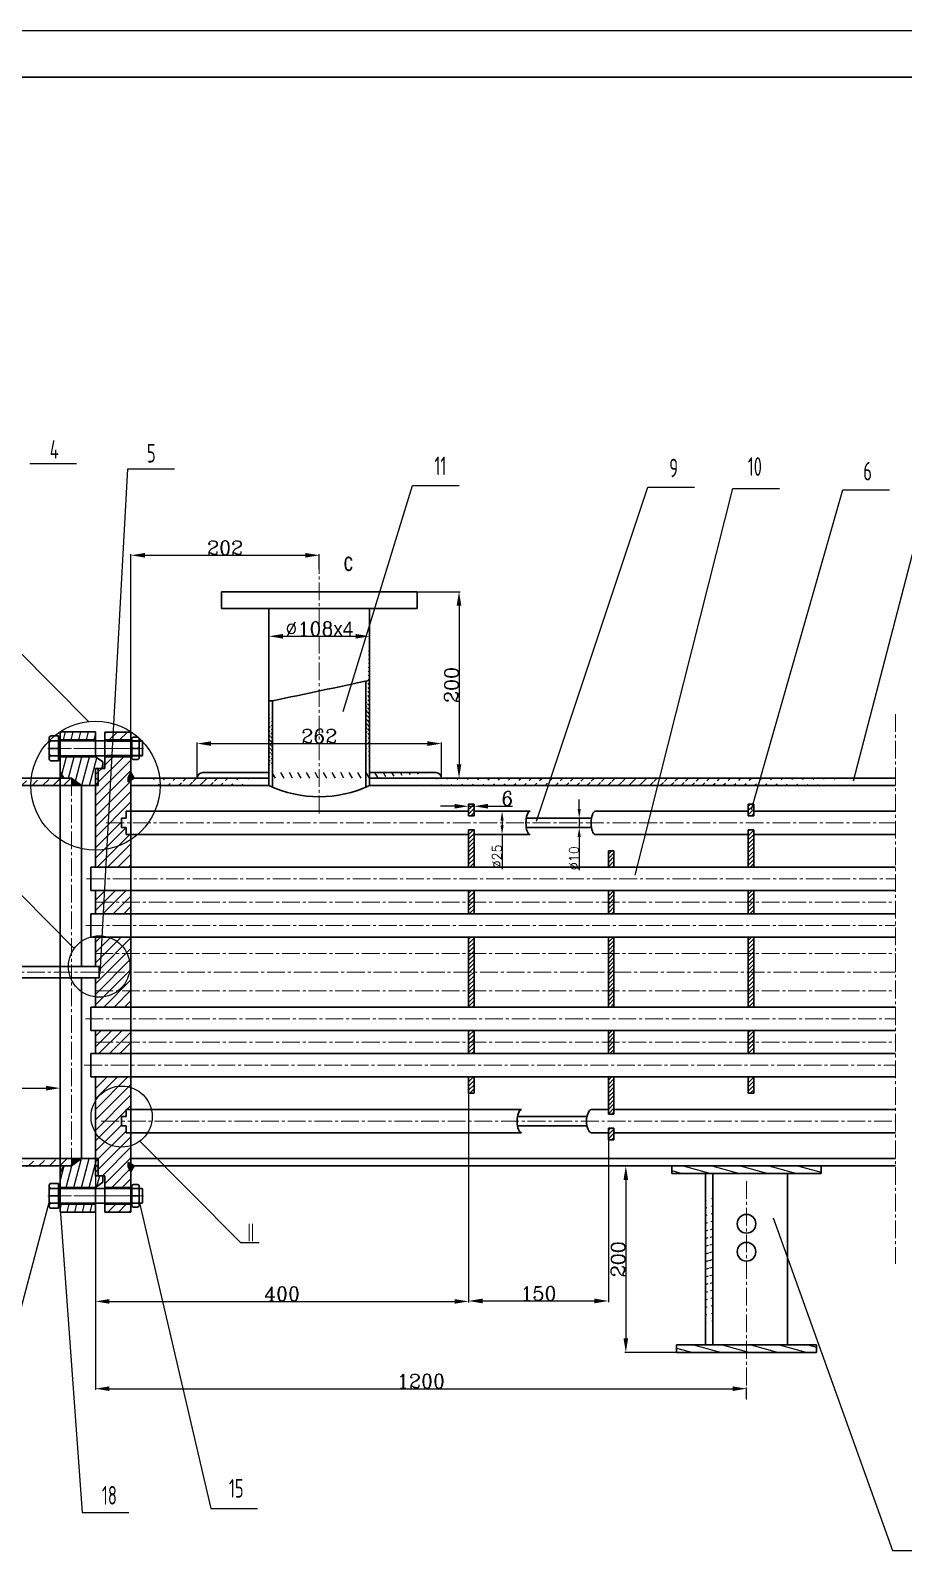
# Model space of a CAD drawing. Header units: millimetres. Extents: x 4714 to 9149, y -487 to 2583.
# Drawn here: x 5565 to 6501, y 952 to 2583 of the extents above; entities that cross this region are included whole.
import ezdxf

# ---------------------------------------------------------------- set-up
doc = ezdxf.new("R2010")
doc.units = ezdxf.units.MM
doc.linetypes.add('ACAD_ISO08W100', pattern=[36, 24, -3, 6, -3])
doc.linetypes.add('CENTER2', pattern=[28.575, 19.05, -3.175, 3.175, -3.175])
doc.layers.add('实线', color=7, linetype='Continuous')
for name, color, linetype, lineweight in [('标注', 7, 'Continuous', 18), ('点划线', 7, 'ACAD_ISO08W100', 15), ('点画线', 7, 'CENTER2', 15), ('粗实线', 4, 'Continuous', 30), ('细实线', 7, 'Continuous', 18)]:
    doc.layers.add(name, color=color, linetype=linetype, lineweight=lineweight)
doc.styles.add('HGCAD', font='gbenor.shx', dxfattribs={"width": 0.75, "bigfont": 'gbcbig.shx'})
doc.styles.get("Standard").update_dxf_attribs({"font": 'romanc.shx', "bigfont": 'gbcbig.shx'})
doc.dimstyles.new('ISO-25', dxfattribs={"dimtxt": 10, "dimasz": 10, "dimexe": 1.25, "dimexo": 0.625, "dimtad": 1, "dimtxsty": 'Standard', "dimcen": 2.5, "dimadec": 0, "dimazin": 0, "dimtfac": 1, "dimtmove": 0, "dimatfit": 3, "dimfxl": 0, "dimarcsym": 0})
doc.dimstyles.new('副本 ISO-25', dxfattribs={"dimtxt": 15, "dimasz": 15, "dimexe": 1.25, "dimexo": 0.625, "dimtad": 1, "dimtxsty": 'Standard', "dimcen": 2.5, "dimadec": 0, "dimazin": 0, "dimtfac": 1, "dimtmove": 0, "dimatfit": 3, "dimfxl": 0, "dimarcsym": 0})
pattern_1 = [(45, (441.337, 171.9724), (-5.61266, 5.61266), [])]
pattern_2 = [(75, (441.337, 171.9724), (-7.667036, 2.054376), [])]
pattern_3 = [(135, (3351.4673, 254.9633), (-2.245064, -2.245064), [])]
pattern_4 = [(90, (441.337, 171.9724), (-7.9375, 1e-15), [])]
pattern_5 = [(45, (441.337, 171.9724), (-5.61266, 5.61266), []), (135, (441.337, 171.9724), (-5.61266, -5.61266), [])]

# ---------------------------------------------------------------- blocks, each defined once
blk = doc.blocks.new('*D11')
at = {"layer": 'Defpoints', "color": 0, "transparency": 16777216}
for p in [(5874.6, 2019.6), (5874.6, 2004.2), (5672.6, 1780.5)]:
    blk.add_point(p, dxfattribs=at)
at = {"layer": '标注', "color": 0, "lineweight": -2, "transparency": 16777216}
for p, q in [((5672.6, 1781.1), (5672.6, 2020.8)), ((5687.6, 2019.6), (5859.6, 2019.6)), ((5874.6, 2004.8), (5874.6, 2020.8))]:
    blk.add_line(p, q, dxfattribs=at)
at = {"layer": '标注', "color": 0, "transparency": 16777216}
for points in [[(5687.6, 2022.1), (5687.6, 2017.1), (5672.6, 2019.6)], [(5859.6, 2022.1), (5859.6, 2017.1), (5874.6, 2019.6)]]:
    blk.add_solid(points, dxfattribs=at)
at = {"layer": '标注', "color": 0, "transparency": 16777216, "insert": (5773.6, 2027.7), "char_height": 15, "attachment_point": 5}
blk.add_mtext('202', dxfattribs=at)
blk = doc.blocks.new('*D13')
at = {"layer": 'Defpoints', "color": 0, "transparency": 16777216}
for p in [(5634.6, 1372.5), (6332.7, 1125.6), (6332.7, 1114)]:
    blk.add_point(p, dxfattribs=at)
at = {"layer": '标注', "color": 0, "lineweight": -2, "transparency": 16777216}
for p, q in [((5634.6, 1371.9), (5634.6, 1124.3)), ((5649.6, 1125.6), (6317.7, 1125.6)), ((6332.7, 1114.6), (6332.7, 1126.8))]:
    blk.add_line(p, q, dxfattribs=at)
at = {"layer": '标注', "color": 0, "transparency": 16777216}
for points in [[(5649.6, 1128.1), (5649.6, 1123.1), (5634.6, 1125.6)], [(6317.7, 1128.1), (6317.7, 1123.1), (6332.7, 1125.6)]]:
    blk.add_solid(points, dxfattribs=at)
at = {"layer": '标注', "color": 0, "transparency": 16777216, "insert": (5983.6, 1133.7), "char_height": 15, "attachment_point": 5}
blk.add_mtext('1200', dxfattribs=at)
blk = doc.blocks.new('*D14')
at = {"layer": 'Defpoints', "color": 0, "transparency": 16777216}
for p in [(6252.7, 1364.5), (6203.3, 1164.5), (6257.7, 1164.5)]:
    blk.add_point(p, dxfattribs=at)
at = {"layer": '标注', "color": 0, "lineweight": -2, "transparency": 16777216}
for p, q in [((6252.1, 1364.5), (6202.1, 1364.5)), ((6203.3, 1349.5), (6203.3, 1179.5)), ((6257.1, 1164.5), (6202.1, 1164.5))]:
    blk.add_line(p, q, dxfattribs=at)
at = {"layer": '标注', "color": 0, "transparency": 16777216}
for points in [[(6200.8, 1349.5), (6205.8, 1349.5), (6203.3, 1364.5)], [(6200.8, 1179.5), (6205.8, 1179.5), (6203.3, 1164.5)]]:
    blk.add_solid(points, dxfattribs=at)
at = {"layer": '标注', "color": 0, "transparency": 16777216, "insert": (6195.2, 1264.5), "char_height": 15, "attachment_point": 5, "rotation": 90}
blk.add_mtext('200', dxfattribs=at)
blk = doc.blocks.new('*D18')
at = {"layer": 'Defpoints', "color": 0, "transparency": 16777216}
for p in [(5596.6, 1448), (5214.6, 1372.5), (5596.6, 1372.5)]:
    blk.add_point(p, dxfattribs=at)
at = {"layer": '标注', "color": 0, "lineweight": -2, "transparency": 16777216}
for p, q in [((5214.6, 1373.1), (5214.6, 1449.2)), ((5229.6, 1448), (5581.6, 1448)), ((5596.6, 1373.1), (5596.6, 1449.2))]:
    blk.add_line(p, q, dxfattribs=at)
at = {"layer": '标注', "color": 0, "transparency": 16777216}
for points in [[(5229.6, 1450.5), (5229.6, 1445.5), (5214.6, 1448)], [(5581.6, 1450.5), (5581.6, 1445.5), (5596.6, 1448)]]:
    blk.add_solid(points, dxfattribs=at)
at = {"layer": '标注', "color": 0, "transparency": 16777216, "insert": (5405.6, 1456.1), "char_height": 15, "attachment_point": 5}
blk.add_mtext('382', dxfattribs=at)
blk = doc.blocks.new('*D24')
at = {"layer": 'Defpoints', "color": 0, "transparency": 16777216}
for p in [(5479, 1566.5), (5638.6, 1578.5), (5638.6, 1566.5)]:
    blk.add_point(p, dxfattribs=at)
at = {"layer": '标注', "color": 0, "lineweight": -2, "transparency": 16777216}
for p, q in [((5479, 1593.5), (5479, 1608.5)), ((5638, 1578.5), (5477.7, 1578.5)), ((5638, 1566.5), (5477.7, 1566.5)), ((5479, 1578.5), (5479, 1566.5)), ((5479, 1551.5), (5479, 1513.1))]:
    blk.add_line(p, q, dxfattribs=at)
at = {"layer": '标注', "color": 0, "transparency": 16777216}
for points in [[(5476.5, 1593.5), (5481.5, 1593.5), (5479, 1578.5)], [(5476.5, 1551.5), (5481.5, 1551.5), (5479, 1566.5)]]:
    blk.add_solid(points, dxfattribs=at)
at = {"layer": '标注', "color": 0, "transparency": 16777216, "insert": (5470.8, 1524.8), "char_height": 15, "attachment_point": 5, "rotation": 90}
blk.add_mtext('12', dxfattribs=at)
blk = doc.blocks.new('*D28')
at = {"layer": 'Defpoints', "color": 0, "transparency": 16777216}
for p in [(5979.6, 1980.5), (5928.6, 1780.5), (6024.4, 1780.5)]:
    blk.add_point(p, dxfattribs=at)
at = {"layer": '标注', "color": 0, "lineweight": -2, "transparency": 16777216}
for p, q in [((5980.2, 1980.5), (6025.6, 1980.5)), ((6024.4, 1965.5), (6024.4, 1795.5)), ((5929.2, 1780.5), (6025.6, 1780.5))]:
    blk.add_line(p, q, dxfattribs=at)
at = {"layer": '标注', "color": 0, "transparency": 16777216}
for points in [[(6021.9, 1965.5), (6026.9, 1965.5), (6024.4, 1980.5)], [(6021.9, 1795.5), (6026.9, 1795.5), (6024.4, 1780.5)]]:
    blk.add_solid(points, dxfattribs=at)
at = {"layer": '标注', "color": 0, "transparency": 16777216, "insert": (6016.3, 1880.5), "char_height": 15, "attachment_point": 5, "rotation": 90}
blk.add_mtext('200', dxfattribs=at)
blk = doc.blocks.new('*D29')
at = {"layer": 'Defpoints', "color": 0, "transparency": 16777216}
for p in [(5928.6, 1932.7), (5820.6, 1786.5), (5928.6, 1786.5)]:
    blk.add_point(p, dxfattribs=at)
at = {"layer": '标注', "color": 0, "lineweight": -2, "transparency": 16777216}
for p, q in [((5820.6, 1787.1), (5820.6, 1934)), ((5835.6, 1932.7), (5913.6, 1932.7)), ((5928.6, 1787.1), (5928.6, 1934))]:
    blk.add_line(p, q, dxfattribs=at)
at = {"layer": '标注', "color": 0, "transparency": 16777216}
for points in [[(5835.6, 1935.2), (5835.6, 1930.2), (5820.6, 1932.7)], [(5913.6, 1935.2), (5913.6, 1930.2), (5928.6, 1932.7)]]:
    blk.add_solid(points, dxfattribs=at)
at = {"layer": '标注', "color": 0, "transparency": 16777216, "insert": (5874.6, 1940.8), "char_height": 15, "attachment_point": 5}
blk.add_mtext('%%C108{\\fËÎÌå|b0|i0|c134|p0;\\C256;x4}', dxfattribs=at)
blk = doc.blocks.new('*D30')
at = {"layer": 'Defpoints', "color": 0, "transparency": 16777216}
for p in [(6005.6, 1817.6), (5743.6, 1780.5), (6005.6, 1780.5)]:
    blk.add_point(p, dxfattribs=at)
at = {"layer": '标注', "color": 0, "lineweight": -2, "transparency": 16777216}
for p, q in [((5743.6, 1781.1), (5743.6, 1818.8)), ((5758.6, 1817.6), (5990.6, 1817.6)), ((6005.6, 1781.1), (6005.6, 1818.8))]:
    blk.add_line(p, q, dxfattribs=at)
at = {"layer": '标注', "color": 0, "transparency": 16777216}
for points in [[(5758.6, 1820.1), (5758.6, 1815.1), (5743.6, 1817.6)], [(5990.6, 1820.1), (5990.6, 1815.1), (6005.6, 1817.6)]]:
    blk.add_solid(points, dxfattribs=at)
at = {"layer": '标注', "color": 0, "transparency": 16777216, "insert": (5874.6, 1825.7), "char_height": 15, "attachment_point": 5}
blk.add_mtext('262', dxfattribs=at)
blk = doc.blocks.new('*D33')
at = {"layer": 'Defpoints', "color": 0, "transparency": 16777216}
for p in [(6034.6, 1442.5), (5634.6, 1371.9), (6034.6, 1219.2)]:
    blk.add_point(p, dxfattribs=at)
at = {"layer": '标注', "color": 0, "lineweight": -2, "transparency": 16777216}
for p, q in [((6034.6, 1441.9), (6034.6, 1217.9)), ((5634.6, 1371.2), (5634.6, 1217.9)), ((5649.6, 1219.2), (6019.6, 1219.2))]:
    blk.add_line(p, q, dxfattribs=at)
at = {"layer": '标注', "color": 0, "transparency": 16777216}
for points in [[(5649.6, 1221.7), (5649.6, 1216.7), (5634.6, 1219.2)], [(6019.6, 1221.7), (6019.6, 1216.7), (6034.6, 1219.2)]]:
    blk.add_solid(points, dxfattribs=at)
at = {"layer": '标注', "color": 0, "transparency": 16777216, "insert": (5834.6, 1227.3), "char_height": 15, "attachment_point": 5}
blk.add_mtext('400', dxfattribs=at)
blk = doc.blocks.new('*D34')
at = {"layer": 'Defpoints', "color": 0, "transparency": 16777216}
for p in [(6034.6, 1441.9), (6184.6, 1392.5), (6184.6, 1219.7)]:
    blk.add_point(p, dxfattribs=at)
at = {"layer": '标注', "color": 0, "lineweight": -2, "transparency": 16777216}
for p, q in [((6034.6, 1441.2), (6034.6, 1218.5)), ((6184.6, 1391.9), (6184.6, 1218.5)), ((6049.6, 1219.7), (6169.6, 1219.7))]:
    blk.add_line(p, q, dxfattribs=at)
at = {"layer": '标注', "color": 0, "transparency": 16777216}
for points in [[(6049.6, 1222.2), (6049.6, 1217.2), (6034.6, 1219.7)], [(6169.6, 1222.2), (6169.6, 1217.2), (6184.6, 1219.7)]]:
    blk.add_solid(points, dxfattribs=at)
at = {"layer": '标注', "color": 0, "transparency": 16777216, "insert": (6109.6, 1227.8), "char_height": 15, "attachment_point": 5}
blk.add_mtext('150', dxfattribs=at)
blk = doc.blocks.new('*D35')
at = {"layer": 'Defpoints', "color": 0, "transparency": 16777216}
for p in [(6034.6, 1752.5), (6040.6, 1752.5), (6040.6, 1750.4)]:
    blk.add_point(p, dxfattribs=at)
at = {"layer": '标注', "color": 0, "lineweight": -2, "transparency": 16777216}
for p, q in [((6019.6, 1750.4), (6004.6, 1750.4)), ((6034.6, 1751.9), (6034.6, 1749.2)), ((6034.6, 1750.4), (6040.6, 1750.4)), ((6040.6, 1751.9), (6040.6, 1749.2)), ((6055.6, 1750.4), (6081.8, 1750.4))]:
    blk.add_line(p, q, dxfattribs=at)
at = {"layer": '标注', "color": 0, "transparency": 16777216}
for points in [[(6019.6, 1752.9), (6019.6, 1747.9), (6034.6, 1750.4)], [(6055.6, 1752.9), (6055.6, 1747.9), (6040.6, 1750.4)]]:
    blk.add_solid(points, dxfattribs=at)
at = {"layer": '标注', "color": 0, "transparency": 16777216, "insert": (6076.2, 1758.6), "char_height": 15, "attachment_point": 5}
blk.add_mtext('6', dxfattribs=at)
blk = doc.blocks.new('*D40')
at = {"layer": 'Defpoints', "color": 0, "transparency": 16777216}
for p in [(6040.6, 1745), (6040.6, 1720), (6070.6, 1720)]:
    blk.add_point(p, dxfattribs=at)
at = {"layer": '标注', "color": 0, "lineweight": -2, "transparency": 16777216}
for p, q in [((6041.2, 1745), (6071.8, 1745)), ((6070.6, 1735), (6070.6, 1730)), ((6041.2, 1720), (6071.8, 1720)), ((6070.6, 1720), (6070.6, 1683))]:
    blk.add_line(p, q, dxfattribs=at)
at = {"layer": '标注', "color": 0, "transparency": 16777216}
for points in [[(6068.9, 1735), (6072.3, 1735), (6070.6, 1745)], [(6068.9, 1730), (6072.3, 1730), (6070.6, 1720)]]:
    blk.add_solid(points, dxfattribs=at)
at = {"layer": '标注', "color": 0, "transparency": 16777216, "insert": (6065, 1696.5), "char_height": 10, "attachment_point": 5, "rotation": 90}
blk.add_mtext('%%C25', dxfattribs=at)
blk = doc.blocks.new('*D41')
at = {"layer": 'Defpoints', "color": 0, "transparency": 16777216}
for p in [(6166.1, 1737.5), (6153.3, 1727.5), (6166.1, 1727.5)]:
    blk.add_point(p, dxfattribs=at)
at = {"layer": '标注', "color": 0, "lineweight": -2, "transparency": 16777216}
for p, q in [((6153.3, 1747.5), (6153.3, 1757.5)), ((6165.4, 1737.5), (6152, 1737.5)), ((6153.3, 1737.5), (6153.3, 1727.5)), ((6165.4, 1727.5), (6152, 1727.5)), ((6153.3, 1717.5), (6153.3, 1681.9))]:
    blk.add_line(p, q, dxfattribs=at)
at = {"layer": '标注', "color": 0, "transparency": 16777216}
for points in [[(6151.6, 1747.5), (6155, 1747.5), (6153.3, 1737.5)], [(6151.6, 1717.5), (6155, 1717.5), (6153.3, 1727.5)]]:
    blk.add_solid(points, dxfattribs=at)
at = {"layer": '标注', "color": 0, "transparency": 16777216, "insert": (6147.7, 1694.7), "char_height": 10, "attachment_point": 5, "rotation": 90}
blk.add_mtext('%%C10', dxfattribs=at)

msp = doc.modelspace()

# ---------------------------------------------------------------- hatches: boundary and pattern name
at = {"layer": '实线'}
h = msp.add_hatch(dxfattribs=at)
h.set_pattern_fill('ANSI31', color=256, angle=90, style=0)
h.set_pattern_definition(pattern_3)
edge = h.paths.add_edge_path()
edge.add_line((5928.585, 1780.483), (5928.585, 1962.483))
edge.add_line((5924.585, 1770.715), (5924.585, 1884.213))
h = msp.add_hatch(dxfattribs=at)
h.set_pattern_fill('ANSI31', color=256, angle=90, style=0)
h.set_pattern_definition(pattern_3)
edge = h.paths.add_edge_path()
edge.add_line((5824.585, 1770.715), (5824.585, 1863.532))
edge.add_line((5820.585, 1772.483), (5820.585, 1863.532))
h = msp.add_hatch(dxfattribs=at)
h.set_pattern_fill('ANSI31', color=256, scale=2.5, angle=30, style=0)
h.set_pattern_definition(pattern_2)
h.paths.add_polyline_path([(5596.585, 1803.483), (5634.585, 1803.483), (5642.585, 1797.983), (5642.585, 1790.983), (5637.585, 1790.983), (5634.585, 1790.983), (5634.585, 1772.483), (5619.543, 1772.483), (5608.976, 1780.483), (5596.585, 1780.483)])
h.paths.add_polyline_path([(5634.585, 1830.183), (5596.585, 1830.183), (5596.585, 1821.483), (5634.585, 1821.483)])
h = msp.add_hatch(dxfattribs=at)
h.set_pattern_fill('ANSI31', color=256, scale=2.5, angle=180, style=0)
h.set_pattern_definition([(225, (441.337, 171.9724), (5.61266, -5.61266), [])])
h.paths.add_polyline_path([(5672.585, 1323.483), (5644.585, 1323.483), (5644.585, 1314.983), (5672.585, 1314.983)])
h.paths.add_polyline_path([(5672.585, 1364.483), (5672.585, 1399.983), (5667.585, 1399.983), (5667.585, 1407.483), (5662.585, 1407.483), (5662.585, 1412.483), (5662.585, 1417.483), (5667.585, 1417.483), (5667.585, 1424.983), (5672.585, 1424.983), (5672.585, 1459.983), (5634.585, 1459.983), (5634.585, 1372.483), (5637.585, 1372.483), (5637.585, 1353.983), (5642.585, 1353.983), (5644.585, 1353.983), (5644.585, 1341.483), (5672.585, 1341.483)])
h.paths.add_polyline_path([(5672.585, 1497.483), (5634.585, 1497.483), (5634.585, 1484.983), (5672.585, 1484.983)])
h.paths.add_polyline_path([(5672.585, 1509.983), (5634.585, 1509.983), (5634.585, 1497.483), (5672.585, 1497.483)])
h.paths.add_polyline_path([(5672.585, 1552.483), (5634.585, 1552.483), (5634.585, 1534.983), (5672.585, 1534.983)])
h.paths.add_polyline_path([(5672.585, 1572.483), (5638.585, 1572.483), (5638.585, 1566.483), (5634.585, 1566.483), (5634.585, 1552.483), (5672.585, 1552.483)])
h.paths.add_polyline_path([(5672.585, 1592.483), (5634.585, 1592.483), (5634.585, 1578.483), (5638.585, 1578.483), (5638.585, 1572.483), (5672.585, 1572.483)])
h.paths.add_polyline_path([(5672.585, 1609.983), (5634.585, 1609.983), (5634.585, 1592.483), (5672.585, 1592.483)])
h.paths.add_polyline_path([(5672.585, 1647.483), (5634.585, 1647.483), (5634.585, 1634.983), (5672.585, 1634.983)])
h.paths.add_polyline_path([(5672.585, 1659.983), (5634.585, 1659.983), (5634.585, 1647.483), (5672.585, 1647.483)])
h.paths.add_polyline_path([(5672.585, 1719.983), (5667.585, 1719.983), (5667.585, 1727.483), (5662.585, 1727.483), (5662.585, 1732.483), (5662.585, 1737.483), (5667.585, 1737.483), (5667.585, 1744.983), (5672.585, 1744.983), (5672.585, 1780.483), (5672.585, 1803.483), (5644.585, 1803.483), (5644.585, 1790.983), (5642.585, 1790.983), (5637.585, 1790.983), (5637.585, 1772.483), (5634.585, 1772.483), (5634.585, 1719.983), (5634.585, 1684.983), (5672.585, 1684.983)])
h.paths.add_polyline_path([(5672.585, 1829.983), (5644.585, 1829.983), (5644.585, 1821.483), (5672.585, 1821.483)])
h = msp.add_hatch(dxfattribs=at)
h.set_pattern_fill('ANSI31', color=256, scale=2.5, angle=45, style=0)
h.set_pattern_definition(pattern_4)
edge = h.paths.add_edge_path()
edge.add_line((5468.085, 1785.483), (5529.585, 1785.483))
edge.add_line((5468.085, 1780.483), (5608.976, 1780.483))
edge.add_line((5341.085, 1785.483), (5279.585, 1785.483))
edge.add_line((5214.585, 1780.483), (5341.085, 1780.483))
h = msp.add_hatch(dxfattribs=at)
h.set_pattern_fill('ANSI31', color=256, scale=2.5, style=0)
h.set_pattern_definition(pattern_1)
edge = h.paths.add_edge_path()
edge.add_line((5468.085, 1780.483), (5608.976, 1780.483))
edge.add_line((5468.085, 1772.483), (5619.543, 1772.483))
edge.add_line((5608.976, 1780.483), (5619.543, 1772.483))
h = msp.add_hatch(dxfattribs=at)
h.set_pattern_fill('ANSI31', color=256, scale=2.5, angle=75, style=0)
h.set_pattern_definition([(120, (441.337, 171.9724), (-6.874077, -3.96875), [])])
edge = h.paths.add_edge_path()
edge.add_line((5820.585, 1786.483), (5749.585, 1786.483))
edge.add_line((5928.585, 1786.483), (5999.585, 1786.483))
edge.add_line((5928.585, 1780.483), (6492.426, 1780.483))
edge.add_line((5672.585, 1780.483), (5820.585, 1780.483))
h = msp.add_hatch(dxfattribs=at)
h.set_pattern_fill('ANSI31', color=256, scale=2.5, style=0)
h.set_pattern_definition(pattern_1)
edge = h.paths.add_edge_path()
edge.add_line((5672.585, 1780.483), (5820.585, 1780.483))
edge.add_line((5672.585, 1772.483), (5820.585, 1772.483))
h = msp.add_hatch(dxfattribs=at)
h.set_pattern_fill('ANSI31', color=256, scale=2.5, style=0)
h.set_pattern_definition(pattern_1)
edge = h.paths.add_edge_path()
edge.add_line((5928.585, 1780.483), (6492.426, 1780.483))
edge.add_line((5928.585, 1772.483), (6492.426, 1772.483))
h = msp.add_hatch(dxfattribs=at)
h.set_pattern_fill('ANSI31', color=256, style=0)
h.paths.add_polyline_path([(6040.585, 1752.483), (6034.585, 1752.483), (6034.585, 1744.983), (6034.585, 1739.983), (6040.585, 1739.983), (6040.585, 1744.983)])
h.paths.add_polyline_path([(6040.585, 1719.983), (6040.585, 1724.983), (6034.585, 1724.983), (6034.585, 1719.983), (6034.585, 1684.983), (6040.585, 1684.983)])
h.paths.add_polyline_path([(6040.585, 1659.983), (6034.585, 1659.983), (6034.585, 1647.483), (6040.585, 1647.483)])
h.paths.add_polyline_path([(6040.585, 1647.483), (6034.585, 1647.483), (6034.585, 1634.983), (6040.585, 1634.983)])
h.paths.add_polyline_path([(6040.585, 1572.483), (6034.585, 1572.483), (6034.585, 1552.483), (6040.585, 1552.483)])
h.paths.add_polyline_path([(6040.585, 1592.483), (6034.585, 1592.483), (6034.585, 1572.483), (6040.585, 1572.483)])
h.paths.add_polyline_path([(6040.585, 1609.983), (6034.585, 1609.983), (6034.585, 1592.483), (6040.585, 1592.483)])
h.paths.add_polyline_path([(6040.585, 1552.483), (6034.585, 1552.483), (6034.585, 1534.983), (6040.585, 1534.983)])
h.paths.add_polyline_path([(6040.585, 1497.483), (6034.585, 1497.483), (6034.585, 1484.983), (6040.585, 1484.983)])
h.paths.add_polyline_path([(6040.585, 1509.983), (6034.585, 1509.983), (6034.585, 1497.483), (6040.585, 1497.483)])
h.paths.add_polyline_path([(6040.585, 1459.983), (6034.585, 1459.983), (6034.585, 1442.483), (6040.585, 1442.483)])
h = msp.add_hatch(dxfattribs=at)
h.set_pattern_fill('ANSI31', color=256, style=0)
h.paths.add_polyline_path([(6190.585, 1702.483), (6184.585, 1702.483), (6184.585, 1684.983), (6190.585, 1684.983)])
h.paths.add_polyline_path([(6190.585, 1659.983), (6184.585, 1659.983), (6184.585, 1647.483), (6190.585, 1647.483)])
h.paths.add_polyline_path([(6190.585, 1647.483), (6184.585, 1647.483), (6184.585, 1634.983), (6190.585, 1634.983)])
h.paths.add_polyline_path([(6190.585, 1609.983), (6184.585, 1609.983), (6184.585, 1592.483), (6190.585, 1592.483)])
h.paths.add_polyline_path([(6190.585, 1592.483), (6184.585, 1592.483), (6184.585, 1572.483), (6190.585, 1572.483)])
h.paths.add_polyline_path([(6190.585, 1572.483), (6184.585, 1572.483), (6184.585, 1552.483), (6190.585, 1552.483)])
h.paths.add_polyline_path([(6190.585, 1552.483), (6184.585, 1552.483), (6184.585, 1534.983), (6190.585, 1534.983)])
h.paths.add_polyline_path([(6190.585, 1497.483), (6184.585, 1497.483), (6184.585, 1484.983), (6190.585, 1484.983)])
h.paths.add_polyline_path([(6190.585, 1509.983), (6184.585, 1509.983), (6184.585, 1497.483), (6190.585, 1497.483)])
h.paths.add_polyline_path([(6190.585, 1459.983), (6184.585, 1459.983), (6184.585, 1424.983), (6184.585, 1419.983), (6190.585, 1419.983), (6190.585, 1424.983)])
h.paths.add_polyline_path([(6190.585, 1399.983), (6190.585, 1404.983), (6184.585, 1404.983), (6184.585, 1399.983), (6184.585, 1392.483), (6190.585, 1392.483)])
h.paths.add_polyline_path([(6340.585, 1459.983), (6334.585, 1459.983), (6334.585, 1442.483), (6340.585, 1442.483)])
h.paths.add_polyline_path([(6340.585, 1509.983), (6334.585, 1509.983), (6334.585, 1497.483), (6340.585, 1497.483)])
h.paths.add_polyline_path([(6340.585, 1497.483), (6334.585, 1497.483), (6334.585, 1484.983), (6340.585, 1484.983)])
h.paths.add_polyline_path([(6340.585, 1552.483), (6334.585, 1552.483), (6334.585, 1534.983), (6340.585, 1534.983)])
h.paths.add_polyline_path([(6340.585, 1572.483), (6334.585, 1572.483), (6334.585, 1552.483), (6340.585, 1552.483)])
h.paths.add_polyline_path([(6340.585, 1592.483), (6334.585, 1592.483), (6334.585, 1572.483), (6340.585, 1572.483)])
h.paths.add_polyline_path([(6340.585, 1609.983), (6334.585, 1609.983), (6334.585, 1592.483), (6340.585, 1592.483)])
h.paths.add_polyline_path([(6340.585, 1647.483), (6334.585, 1647.483), (6334.585, 1634.983), (6340.585, 1634.983)])
h.paths.add_polyline_path([(6340.585, 1659.983), (6334.585, 1659.983), (6334.585, 1647.483), (6340.585, 1647.483)])
h.paths.add_polyline_path([(6340.585, 1719.983), (6340.585, 1724.983), (6334.585, 1724.983), (6334.585, 1719.983), (6334.585, 1684.983), (6340.585, 1684.983)])
h.paths.add_polyline_path([(6340.585, 1744.983), (6340.585, 1752.483), (6334.585, 1752.483), (6334.585, 1744.983), (6334.585, 1739.983), (6340.585, 1739.983)])
h = msp.add_hatch(dxfattribs=at)
h.set_pattern_fill('ANSI31', color=256, scale=2.5, style=0)
h.set_pattern_definition(pattern_1)
edge = h.paths.add_edge_path()
edge.add_line((5468.085, 1372.483), (5619.543, 1372.483))
edge.add_line((5468.085, 1364.483), (5608.976, 1364.483))
edge.add_line((5608.976, 1364.483), (5619.543, 1372.483))
h = msp.add_hatch(dxfattribs=at)
h.set_pattern_fill('ANSI31', color=256, scale=2.5, angle=30, style=0)
h.set_pattern_definition(pattern_2)
h.paths.add_polyline_path([(5619.543, 1372.483), (5634.585, 1372.483), (5634.585, 1353.983), (5637.585, 1353.983), (5642.585, 1353.983), (5642.585, 1346.983), (5634.585, 1341.483), (5596.585, 1341.483), (5596.585, 1364.483), (5608.976, 1364.483)])
h.paths.add_polyline_path([(5596.585, 1323.483), (5634.585, 1323.483), (5634.585, 1314.783), (5596.585, 1314.783)])
h = msp.add_hatch(dxfattribs=at)
h.set_pattern_fill('ANSI31', color=256, scale=2.5, style=0)
h.set_pattern_definition(pattern_1)
h.paths.add_polyline_path([(5672.585, 1372.483), (6492.426, 1372.483)])
edge = h.paths.add_edge_path()
edge.add_line((5672.585, 1364.483), (6052.508, 1364.483))
edge.add_line((6052.508, 1364.483), (6492.426, 1364.483))
h = msp.add_hatch(dxfattribs=at)
h.set_pattern_fill('ANSI31', color=256, scale=2.5, angle=45, style=0)
h.set_pattern_definition(pattern_4)
edge = h.paths.add_edge_path()
edge.add_line((5341.085, 1359.483), (5279.585, 1359.483))
edge.add_line((5189.585, 1364.483), (5341.085, 1364.483))
edge.add_line((5468.085, 1359.483), (5529.585, 1359.483))
edge.add_line((5468.085, 1364.483), (5608.976, 1364.483))
h = msp.add_hatch(dxfattribs=at)
h.set_pattern_fill('ANSI31', color=256, scale=2.5, angle=120, style=0)
h.set_pattern_definition([(165, (441.337, 171.9724), (-2.054376, -7.667036), [])])
h.paths.add_polyline_path([(6252.7, 1364.483), (6412.7, 1364.483), (6412.7, 1356.483), (6332.7, 1356.483), (6252.7, 1356.483)])
h.paths.add_polyline_path([(6257.7, 1172.483), (6407.7, 1172.483), (6407.7, 1164.483), (6332.7, 1164.483), (6257.7, 1164.483)])
h = msp.add_hatch(dxfattribs=at)
h.set_pattern_fill('ANSI31', color=256, scale=2.5, angle=150, style=0)
h.set_pattern_definition([(195, (441.337, 171.9724), (2.054376, -7.667036), [])])
edge = h.paths.add_edge_path()
edge.add_line((6296.7, 1356.483), (6296.7, 1172.483))
edge.add_line((6288.7, 1356.483), (6288.7, 1172.483))
at = {"layer": '粗实线'}
h = msp.add_hatch(color=256, dxfattribs=at)
h.paths.add_polyline_path([(5600.543, 1364.483), (5596.585, 1364.483), (5596.585, 1357.529)])
h.paths.add_polyline_path([(5596.585, 1787.436), (5596.585, 1780.483), (5600.543, 1780.483)])
for points in [[(5608.976, 1780.483), (5608.976, 1772.483), (5619.543, 1772.483)], [(5619.543, 1372.483), (5608.976, 1372.483), (5608.976, 1364.483)]]:
    msp.add_hatch(color=256, dxfattribs=at).paths.add_polyline_path(points)
h = msp.add_hatch(dxfattribs=at)
h.set_pattern_fill('ANSI37', color=256, scale=2.5, style=0)
h.set_pattern_definition(pattern_5)
h.paths.add_polyline_path([(5637.585, 1790.983), (5637.585, 1772.483), (5634.585, 1772.483), (5634.585, 1790.983)])
h = msp.add_hatch(color=256, dxfattribs=at)
h.paths.add_polyline_path([(5672.585, 1786.448), (5672.585, 1780.483), (5676.029, 1780.483)])
h.paths.add_polyline_path([(5672.585, 1786.448), (5672.581, 1786.454), (5669.581, 1781.257), (5669.581, 1778.454), (5669.581, 1776.722), (5672.585, 1778.455), (5672.585, 1780.483)])
h.paths.add_polyline_path([(5676.046, 1780.454), (5676.029, 1780.483), (5672.585, 1780.483), (5672.585, 1778.455)])
h = msp.add_hatch(dxfattribs=at)
h.set_pattern_fill('ANSI37', color=256, scale=2.5, style=0)
h.set_pattern_definition(pattern_5)
h.paths.add_polyline_path([(5637.585, 1372.483), (5634.585, 1372.483), (5634.585, 1353.983), (5637.585, 1353.983)])
h = msp.add_hatch(color=256, dxfattribs=at)
h.paths.add_polyline_path([(5676.029, 1364.483), (5672.585, 1364.483), (5672.585, 1358.517)])
h.paths.add_polyline_path([(5672.585, 1366.51), (5672.585, 1364.483), (5676.029, 1364.483), (5676.046, 1364.511)])
h.paths.add_polyline_path([(5672.585, 1366.51), (5669.581, 1368.243), (5669.581, 1363.708), (5672.581, 1358.511), (5672.585, 1358.517), (5672.585, 1364.483)])

# ---------------------------------------------------------------- linework, layer by layer
at = {"layer": '实线'}
for p, q in [((4714.139, 2582.614), (9149.139, 2582.614)), ((5564.263, 2118.011), (5614.263, 2118.011)), ((5639.601, 1570.548), (5669.326, 2112.211)), ((5669.326, 2112.211), (5719.326, 2112.211)), ((5900.096, 1851.996), (5974.664, 2094.415)), ((5974.664, 2094.415), (6024.664, 2094.415)), ((6107.415, 1734.291), (6227.017, 2092.702)), ((6213.243, 1676.437), (6318.197, 2091.289)), ((6227.017, 2092.702), (6277.017, 2092.702)), ((6318.197, 2091.289), (6368.197, 2091.289)), ((6337.922, 1746.828), (6436.073, 2089.668)), ((6436.073, 2089.668), (6486.073, 2089.668)), ((6447.553, 1777.528), (6528.218, 2088.156)), ((5626.967, 1841.275), (5551.363, 1917.956)), ((5611.855, 1597.842), (5555.397, 1655.111)), ((5682.001, 1391.07), (5790.089, 1282.453)), ((5585.085, 1326.483), (5497.278, 996.714)), ((5596.07, 1328.217), (5620.468, 992.643)), ((5681.496, 1326.483), (5758.411, 996.968)), ((6361.13, 1308.941), (6489.256, 951.929)), ((5790.089, 1282.453), (5810.089, 1282.453)), ((5758.411, 996.968), (5808.411, 996.968)), ((5620.468, 992.643), (5670.468, 992.643)), ((6489.256, 951.929), (6539.256, 951.929))]:
    msp.add_line(p, q, dxfattribs=at)
for centre, radius in [((5634.585, 1772.483), 69.213), ((5638.585, 1578.483), 33.004), ((5662.585, 1417.483), 32.781)]:
    msp.add_circle(centre, radius, dxfattribs=at)
at = {"layer": '点划线'}
for p, q in [((5584.281, 1812.483), (5686.258, 1812.483)), ((5584.281, 1332.483), (5686.258, 1332.483))]:
    msp.add_line(p, q, dxfattribs=at)
at = {"layer": '点画线'}
for p, q in [((5874.585, 1742.688), (5874.585, 2004.211)), ((6492.426, 1849.084), (6492.426, 1259.456)), ((5583.519, 1812.483), (5683.554, 1812.483)), ((5608.976, 1780.483), (5608.976, 1572.483)), ((5646.179, 1732.483), (6492.426, 1732.483)), ((5624.791, 1672.483), (6492.426, 1672.483)), ((5634.585, 1647.483), (6492.426, 1647.483)), ((5624.211, 1622.483), (6492.426, 1622.483)), ((5634.585, 1592.483), (6492.426, 1592.483)), ((4961.316, 1572.483), (6492.426, 1572.483)), ((5608.976, 1364.483), (5608.976, 1572.483)), ((5634.585, 1552.483), (6492.426, 1552.483)), ((5623.901, 1522.483), (6492.426, 1522.483)), ((5634.585, 1497.483), (6492.426, 1497.483)), ((5622.54, 1472.483), (6492.426, 1472.483)), ((5640.821, 1412.483), (6492.426, 1412.483)), ((6332.7, 1348.216), (6332.7, 1113.997)), ((5583.519, 1332.483), (5683.554, 1332.483))]:
    msp.add_line(p, q, dxfattribs=at)
at = {"layer": '粗实线'}
for p, q in [((4894.139, 2532.614), (9099.139, 2532.614)), ((5769.585, 1962.483), (5769.585, 1980.483)), ((5769.585, 1980.483), (5933.228, 1980.483)), ((5784.585, 1980.483), (5775.585, 1980.483)), ((5784.585, 1980.483), (5793.585, 1980.483)), ((5979.585, 1980.483), (5933.228, 1980.483)), ((5964.585, 1980.483), (5955.585, 1980.483)), ((5964.585, 1980.483), (5973.585, 1980.483)), ((5979.585, 1962.483), (5979.585, 1980.483)), ((5874.585, 1962.483), (5769.585, 1962.483)), ((5874.585, 1962.483), (5784.585, 1962.483)), ((5960.531, 1962.483), (5800.678, 1962.483)), ((5820.585, 1863.532), (5820.585, 1962.483)), ((5874.585, 1962.483), (5979.585, 1962.483)), ((5874.585, 1962.483), (5964.585, 1962.483)), ((5928.585, 1780.483), (5928.585, 1962.483)), ((5924.585, 1770.715), (5924.585, 1884.213)), ((5820.585, 1772.483), (5820.585, 1863.532)), ((5824.585, 1863.532), (5820.585, 1863.532)), ((5824.585, 1770.715), (5824.585, 1863.532)), ((5928.585, 1772.483), (5928.585, 1864.787)), ((5634.585, 1830.183), (5596.585, 1830.183)), ((5596.585, 1830.183), (5596.585, 1821.483)), ((5634.585, 1830.183), (5634.585, 1821.483)), ((5672.585, 1829.983), (5644.585, 1829.983)), ((5644.585, 1829.983), (5644.585, 1821.483)), ((5672.585, 1829.983), (5672.585, 1821.483)), ((5585.085, 1823.883), (5585.085, 1822.483)), ((5585.085, 1823.183), (5585.085, 1812.483)), ((5585.085, 1812.483), (5585.085, 1802.483)), ((5585.085, 1812.483), (5595.085, 1812.483)), ((5595.085, 1825.883), (5587.085, 1825.883)), ((5587.085, 1820.483), (5684.485, 1820.483)), ((5595.085, 1812.483), (5595.085, 1825.883)), ((5595.085, 1820.483), (5598.085, 1820.483)), ((5595.085, 1799.083), (5595.085, 1812.483)), ((5596.585, 1821.483), (5596.585, 1572.483)), ((5596.585, 1821.483), (5634.585, 1821.483)), ((5596.585, 1821.483), (5596.585, 1820.483)), ((5634.585, 1803.483), (5634.585, 1821.483)), ((5644.585, 1821.483), (5672.585, 1821.483)), ((5644.585, 1821.483), (5644.585, 1803.483)), ((5672.585, 1821.483), (5672.585, 1803.483)), ((5673.496, 1810.483), (5673.496, 1822.483)), ((5673.496, 1802.483), (5673.496, 1810.483)), ((5675.496, 1824.483), (5679.496, 1824.483)), ((5675.496, 1812.483), (5679.496, 1812.483)), ((5681.496, 1822.483), (5681.496, 1810.483)), ((5681.496, 1810.483), (5681.496, 1802.483)), ((5685.085, 1819.883), (5684.485, 1820.483)), ((5685.085, 1819.883), (5685.085, 1805.083)), ((5585.085, 1802.483), (5585.085, 1801.083)), ((5587.085, 1804.483), (5684.485, 1804.483)), ((5595.085, 1799.083), (5587.085, 1799.083)), ((5596.585, 1803.483), (5634.585, 1803.483)), ((5596.585, 1780.483), (5596.585, 1803.483)), ((5642.585, 1797.983), (5634.585, 1803.483)), ((5642.585, 1790.983), (5642.585, 1797.983)), ((5644.585, 1803.483), (5644.585, 1790.983)), ((5644.585, 1803.483), (5672.585, 1803.483)), ((5672.585, 1780.483), (5672.585, 1803.483)), ((5679.496, 1800.483), (5675.496, 1800.483)), ((5684.485, 1804.483), (5685.085, 1805.083)), ((5468.085, 1780.483), (5608.976, 1780.483)), ((5600.557, 1780.457), (5596.585, 1787.436)), ((5596.585, 1787.436), (5596.585, 1780.483)), ((5608.976, 1780.483), (5596.585, 1780.483)), ((5596.585, 1780.483), (5600.543, 1780.483)), ((5608.976, 1780.483), (5619.543, 1772.483)), ((5637.585, 1790.983), (5634.585, 1790.983)), ((5634.585, 1719.983), (5634.585, 1790.983)), ((5634.585, 1790.983), (5634.585, 1772.483)), ((5637.585, 1790.983), (5637.585, 1772.483)), ((5642.585, 1790.983), (5637.585, 1790.983)), ((5644.585, 1790.983), (5642.585, 1790.983)), ((5644.585, 1790.983), (5642.585, 1790.983)), ((5644.585, 1790.983), (5642.585, 1790.983)), ((5644.585, 1790.983), (5642.585, 1790.983)), ((5669.581, 1776.722), (5676.046, 1780.454)), ((5669.581, 1778.454), (5669.581, 1776.722)), ((5672.585, 1780.483), (5676.464, 1780.483)), ((5672.585, 1780.483), (5820.585, 1780.483)), ((5672.585, 1780.483), (5672.585, 1364.483)), ((5820.585, 1786.483), (5749.585, 1786.483)), ((5928.585, 1786.483), (5999.585, 1786.483)), ((5928.585, 1780.483), (6492.426, 1780.483)), ((5468.085, 1772.483), (5619.543, 1772.483)), ((5619.543, 1772.483), (5619.543, 1578.483)), ((5619.543, 1772.483), (5634.585, 1772.483)), ((5634.585, 1772.483), (5619.543, 1772.483)), ((5637.585, 1772.483), (5634.585, 1772.483)), ((5672.585, 1772.483), (5820.585, 1772.483)), ((5928.585, 1772.483), (6492.426, 1772.483)), ((5667.585, 1737.483), (5667.585, 1744.983)), ((5667.585, 1744.983), (5672.585, 1744.983)), ((5672.585, 1744.983), (6034.585, 1744.983)), ((6034.585, 1752.483), (6040.585, 1752.483)), ((6034.585, 1752.483), (6034.585, 1744.983)), ((6034.585, 1744.983), (6034.585, 1739.983)), ((6040.585, 1752.483), (6040.585, 1744.983)), ((6040.585, 1744.983), (6100.585, 1744.983)), ((6040.585, 1739.983), (6040.585, 1744.983)), ((6170.613, 1744.983), (6334.585, 1744.983)), ((6334.585, 1752.483), (6334.585, 1744.983)), ((6340.585, 1752.483), (6334.585, 1752.483)), ((6334.585, 1744.983), (6334.585, 1739.983)), ((6340.585, 1752.483), (6340.585, 1744.983)), ((6340.585, 1744.983), (6492.426, 1744.983)), ((6340.585, 1739.983), (6340.585, 1744.983)), ((5662.585, 1732.483), (5662.585, 1737.483)), ((5662.585, 1737.483), (5667.585, 1737.483)), ((5662.585, 1732.483), (5662.585, 1727.483)), ((6034.585, 1739.983), (6040.585, 1739.983)), ((6166.073, 1737.483), (6096.204, 1737.483)), ((6334.585, 1739.983), (6340.585, 1739.983)), ((5634.585, 1684.983), (5634.585, 1719.983)), ((5662.585, 1727.483), (5667.585, 1727.483)), ((5667.585, 1727.483), (5667.585, 1719.983)), ((5667.585, 1719.983), (5672.585, 1719.983)), ((5672.585, 1719.983), (6034.585, 1719.983)), ((6034.585, 1719.983), (6034.585, 1724.983)), ((6034.585, 1724.983), (6040.585, 1724.983)), ((6034.585, 1719.983), (6034.585, 1684.983)), ((6040.585, 1724.983), (6040.585, 1719.983)), ((6040.585, 1719.983), (6040.585, 1684.983)), ((6040.585, 1719.983), (6100.585, 1719.983)), ((6166.073, 1727.483), (6096.204, 1727.483)), ((6170.613, 1719.983), (6334.585, 1719.983)), ((6334.585, 1719.983), (6334.585, 1724.983)), ((6334.585, 1724.983), (6340.585, 1724.983)), ((6334.585, 1719.983), (6334.585, 1684.983)), ((6340.585, 1724.983), (6340.585, 1719.983)), ((6340.585, 1719.983), (6340.585, 1684.983)), ((6340.585, 1719.983), (6492.426, 1719.983)), ((6184.585, 1702.483), (6190.585, 1702.483)), ((6184.585, 1702.483), (6184.585, 1684.983)), ((6190.585, 1684.983), (6190.585, 1702.483)), ((5629.585, 1659.983), (5629.585, 1684.983)), ((5629.585, 1684.983), (5634.585, 1684.983)), ((5634.585, 1684.983), (6492.426, 1684.983)), ((5634.585, 1659.983), (5629.585, 1659.983)), ((5634.585, 1659.983), (6492.426, 1659.983)), ((5634.585, 1634.983), (5634.585, 1659.983)), ((6034.585, 1659.983), (6034.585, 1634.983)), ((6040.585, 1659.983), (6040.585, 1634.983)), ((6184.585, 1659.983), (6184.585, 1634.983)), ((6190.585, 1634.983), (6190.585, 1659.983)), ((6334.585, 1659.983), (6334.585, 1634.983)), ((6340.585, 1659.983), (6340.585, 1634.983)), ((5629.585, 1609.983), (5629.585, 1634.983)), ((5629.585, 1634.983), (5634.585, 1634.983)), ((5634.585, 1634.983), (6492.426, 1634.983)), ((5634.585, 1609.983), (5629.585, 1609.983)), ((5634.585, 1578.483), (5634.585, 1609.983)), ((5634.585, 1609.983), (6492.426, 1609.983)), ((6034.585, 1609.983), (6034.585, 1534.983)), ((6040.585, 1609.983), (6040.585, 1534.983)), ((6184.585, 1609.983), (6184.585, 1534.983)), ((6190.585, 1534.983), (6190.585, 1609.983)), ((6334.585, 1609.983), (6334.585, 1534.983)), ((6340.585, 1609.983), (6340.585, 1534.983)), ((5634.585, 1578.483), (5634.585, 1592.483)), ((5619.543, 1578.483), (5076.585, 1578.483)), ((5619.543, 1566.483), (5076.882, 1566.483)), ((5596.585, 1323.483), (5596.585, 1572.483)), ((5619.543, 1578.483), (5634.585, 1578.483)), ((5619.543, 1372.483), (5619.543, 1566.483)), ((5623.543, 1566.483), (5619.543, 1566.483)), ((5634.585, 1566.483), (5623.543, 1566.483)), ((5634.585, 1578.483), (5638.585, 1578.483)), ((5634.585, 1566.483), (5634.585, 1534.983)), ((5634.585, 1566.483), (5634.585, 1552.483)), ((5638.585, 1566.483), (5634.585, 1566.483)), ((5638.585, 1578.483), (5638.585, 1566.483)), ((5634.585, 1534.983), (5629.585, 1534.983)), ((5629.585, 1534.983), (5629.585, 1509.983)), ((5634.585, 1534.983), (6492.426, 1534.983)), ((5629.585, 1509.983), (5634.585, 1509.983)), ((5634.585, 1509.983), (5634.585, 1484.983)), ((5634.585, 1509.983), (6492.426, 1509.983)), ((5634.585, 1509.983), (5634.585, 1497.483)), ((6034.585, 1509.983), (6034.585, 1484.983)), ((6040.585, 1509.983), (6040.585, 1484.983)), ((6184.585, 1509.983), (6184.585, 1484.983)), ((6190.585, 1484.983), (6190.585, 1509.983)), ((6334.585, 1509.983), (6334.585, 1484.983)), ((6340.585, 1509.983), (6340.585, 1484.983)), ((5634.585, 1484.983), (5629.585, 1484.983)), ((5629.585, 1484.983), (5629.585, 1459.983)), ((5634.585, 1484.983), (6492.426, 1484.983)), ((5629.585, 1459.983), (5634.585, 1459.983)), ((5634.585, 1459.983), (6492.426, 1459.983)), ((5634.585, 1459.983), (5634.585, 1353.983)), ((5634.585, 1372.483), (5634.585, 1459.983)), ((6034.585, 1459.983), (6034.585, 1442.483)), ((6040.585, 1459.983), (6040.585, 1442.483)), ((6184.585, 1459.983), (6184.585, 1424.983)), ((6190.585, 1424.983), (6190.585, 1459.983)), ((6334.585, 1459.983), (6334.585, 1442.483)), ((6340.585, 1459.983), (6340.585, 1442.483)), ((6034.585, 1442.483), (6040.585, 1442.483)), ((6340.585, 1442.483), (6334.585, 1442.483)), ((5667.585, 1417.483), (5667.585, 1424.983)), ((5667.585, 1424.983), (5672.585, 1424.983)), ((5672.585, 1424.983), (6091.436, 1424.983)), ((6184.585, 1424.983), (6166.585, 1424.983)), ((6184.585, 1424.983), (6184.585, 1419.983)), ((6184.585, 1419.983), (6190.585, 1419.983)), ((6190.585, 1424.983), (6492.426, 1424.983)), ((6190.585, 1419.983), (6190.585, 1424.983)), ((5662.585, 1412.483), (5662.585, 1417.483)), ((5662.585, 1417.483), (5667.585, 1417.483)), ((5662.585, 1412.483), (5662.585, 1407.483)), ((5662.585, 1407.483), (5667.585, 1407.483)), ((5667.585, 1407.483), (5667.585, 1399.983)), ((6086.67, 1417.483), (6161.153, 1417.483)), ((6086.67, 1407.483), (6161.153, 1407.483)), ((6184.585, 1399.983), (6184.585, 1404.983)), ((6184.585, 1404.983), (6190.585, 1404.983)), ((6190.585, 1404.983), (6190.585, 1399.983)), ((5667.585, 1399.983), (5672.585, 1399.983)), ((5672.585, 1399.983), (6091.436, 1399.983)), ((6184.585, 1399.983), (6166.585, 1399.983)), ((6184.585, 1399.983), (6184.585, 1392.483)), ((6184.585, 1392.483), (6190.585, 1392.483)), ((6190.585, 1392.483), (6190.585, 1399.983)), ((6190.585, 1399.983), (6492.426, 1399.983)), ((5468.085, 1372.483), (5619.543, 1372.483)), ((5608.976, 1364.483), (5619.543, 1372.483)), ((5619.543, 1372.483), (5634.585, 1372.483)), ((5634.585, 1372.483), (5634.585, 1353.983)), ((5637.585, 1372.483), (5634.585, 1372.483)), ((5634.585, 1353.983), (5634.585, 1372.483)), ((5637.585, 1353.983), (5637.585, 1372.483)), ((5672.585, 1372.483), (6492.426, 1372.483)), ((5672.585, 1372.483), (6492.426, 1372.483)), ((6492.426, 1372.483), (6332.7, 1372.483)), ((5468.085, 1364.483), (5608.976, 1364.483)), ((5600.557, 1364.508), (5596.585, 1357.529)), ((5608.976, 1364.483), (5596.585, 1364.483)), ((5596.585, 1341.483), (5596.585, 1364.483)), ((5596.585, 1357.529), (5596.585, 1364.483)), ((5596.585, 1364.483), (5600.543, 1364.483)), ((5637.585, 1353.983), (5634.585, 1353.983)), ((5637.585, 1353.983), (5642.585, 1353.983)), ((5644.585, 1353.983), (5642.585, 1353.983)), ((5644.585, 1353.983), (5642.585, 1353.983)), ((5642.585, 1353.983), (5642.585, 1346.983)), ((5644.585, 1353.983), (5642.585, 1353.983)), ((5644.585, 1341.483), (5644.585, 1353.983)), ((5669.581, 1368.243), (5676.046, 1364.511)), ((5672.585, 1364.483), (5676.464, 1364.483)), ((5672.585, 1364.483), (5672.585, 1341.483)), ((5672.585, 1364.483), (6052.508, 1364.483)), ((6052.508, 1364.483), (6492.426, 1364.483)), ((6252.7, 1356.483), (6252.7, 1364.483)), ((6252.7, 1364.483), (6412.7, 1364.483)), ((6332.7, 1356.483), (6252.7, 1356.483)), ((6252.7, 1356.483), (6288.7, 1356.483)), ((6288.7, 1356.483), (6288.7, 1172.483)), ((6288.7, 1356.483), (6296.7, 1356.483)), ((6296.7, 1356.483), (6296.7, 1172.483)), ((6332.7, 1364.483), (6412.7, 1364.483)), ((6412.7, 1356.483), (6332.7, 1356.483)), ((6412.7, 1356.483), (6376.7, 1356.483)), ((6376.7, 1356.483), (6376.7, 1172.483)), ((6412.7, 1364.483), (6412.7, 1356.483)), ((5585.085, 1343.883), (5585.085, 1342.483)), ((5585.085, 1343.183), (5585.085, 1332.483)), ((5595.085, 1345.883), (5587.085, 1345.883)), ((5587.085, 1340.483), (5684.485, 1340.483)), ((5595.085, 1332.483), (5595.085, 1345.883)), ((5595.085, 1340.483), (5596.585, 1340.483)), ((5596.585, 1341.483), (5634.585, 1341.483)), ((5596.585, 1341.483), (5596.585, 1340.483)), ((5642.585, 1346.983), (5634.585, 1341.483)), ((5634.585, 1341.483), (5634.585, 1323.483)), ((5644.585, 1341.483), (5672.585, 1341.483)), ((5644.585, 1341.483), (5644.585, 1323.483)), ((5672.585, 1341.483), (5672.585, 1323.483)), ((5673.496, 1330.483), (5673.496, 1342.483)), ((5675.496, 1344.483), (5679.496, 1344.483)), ((5681.496, 1342.483), (5681.496, 1330.483)), ((5685.085, 1339.883), (5684.485, 1340.483)), ((5685.085, 1339.883), (5685.085, 1325.083)), ((5585.085, 1332.483), (5585.085, 1322.483)), ((5585.085, 1332.483), (5595.085, 1332.483)), ((5585.085, 1322.483), (5585.085, 1321.083)), ((5587.085, 1324.483), (5684.485, 1324.483)), ((5595.085, 1319.083), (5595.085, 1332.483)), ((5596.585, 1323.483), (5596.585, 1324.483)), ((5596.585, 1323.483), (5634.585, 1323.483)), ((5596.585, 1323.483), (5596.585, 1314.783)), ((5634.585, 1323.483), (5634.585, 1314.783)), ((5644.585, 1323.483), (5672.585, 1323.483)), ((5644.585, 1323.483), (5644.585, 1314.983)), ((5672.585, 1323.483), (5672.585, 1314.983)), ((5673.496, 1322.483), (5673.496, 1330.483)), ((5675.496, 1332.483), (5679.496, 1332.483)), ((5681.496, 1330.483), (5681.496, 1322.483)), ((5684.485, 1324.483), (5685.085, 1325.083)), ((5595.085, 1319.083), (5587.085, 1319.083)), ((5634.585, 1314.783), (5596.585, 1314.783)), ((5672.585, 1314.983), (5644.585, 1314.983)), ((5679.496, 1320.483), (5675.496, 1320.483)), ((6257.7, 1164.483), (6257.7, 1172.483)), ((6257.7, 1172.483), (6407.7, 1172.483)), ((6332.7, 1164.483), (6257.7, 1164.483)), ((6407.7, 1164.483), (6332.7, 1164.483)), ((6407.7, 1172.483), (6407.7, 1164.483))]:
    msp.add_line(p, q, dxfattribs=at)
at = {"layer": '粗实线', "color": 0}
for p, q in [((5669.581, 1781.257), (5672.581, 1786.454)), ((5669.581, 1778.454), (5669.581, 1781.257)), ((5672.581, 1786.454), (5676.046, 1780.454)), ((5669.581, 1368.243), (5669.581, 1363.708)), ((5669.581, 1363.708), (5672.581, 1358.511)), ((5672.581, 1358.511), (5676.046, 1364.511))]:
    msp.add_line(p, q, dxfattribs=at)
at = {"layer": '粗实线'}
for centre in [(6332.7, 1302.483), (6332.7, 1272.483)]:
    msp.add_circle(centre, 10, dxfattribs=at)
for centre, radius, start, end in [((5587.085, 1823.883), 2, 90, 180), ((5587.085, 1822.483), 2, 180, 270), ((5587.085, 1818.483), 2, 90, 180), ((5675.496, 1822.483), 2, 90, 180), ((5675.496, 1814.483), 2, 180, 270), ((5675.496, 1810.483), 2, 90, 180), ((5679.496, 1822.483), 2, 0, 90), ((5679.496, 1814.483), 2, 270, 0), ((5679.496, 1810.483), 2, 0, 90), ((5587.085, 1806.483), 2, 180, 270), ((5587.085, 1802.483), 2, 90, 180), ((5587.085, 1801.083), 2, 180, 270), ((5675.496, 1802.483), 2, 180, 270), ((5679.496, 1802.483), 2, 270, 0), ((5749.585, 1780.483), 6, 90, 180), ((5999.585, 1780.483), 6, 0, 90), ((5874.585, 1889.281), 128.678, 245.187284, 294.812716), ((5587.085, 1343.883), 2, 90, 180), ((5587.085, 1342.483), 2, 180, 270), ((5587.085, 1338.483), 2, 90, 180), ((5675.496, 1342.483), 2, 90, 180), ((5679.496, 1342.483), 2, 0, 90), ((5587.085, 1326.483), 2, 180, 270), ((5587.085, 1322.483), 2, 90, 180), ((5587.085, 1321.083), 2, 180, 270), ((5675.496, 1334.483), 2, 180, 270), ((5675.496, 1330.483), 2, 90, 180), ((5675.496, 1322.483), 2, 180, 270), ((5679.496, 1334.483), 2, 270, 0), ((5679.496, 1330.483), 2, 0, 90), ((5679.496, 1322.483), 2, 270, 0)]:
    msp.add_arc(centre, radius, start, end, dxfattribs=at)
for centre, ratio in [((6100.585, 1732.483), 0.35046671), ((6170.613, 1732.483), 0.36313855), ((6091.436, 1412.483), 0.38128599), ((6166.585, 1412.483), 0.43453299)]:
    msp.add_ellipse(centre, major_axis=(0, 12.5), ratio=ratio, start_param=6.28318531, end_param=9.42477796, dxfattribs=at)
at = {"layer": '粗实线', "start_tangent": (1, 0)}
msp.add_spline([(5824.585, 1863.489), (5928.585, 1885.445)], degree=3, dxfattribs=at)
at = {"layer": '细实线'}
for p, q in [((5685.085, 1819.883), (5647.085, 1819.883)), ((5685.085, 1805.083), (5647.085, 1805.083)), ((5685.085, 1339.883), (5647.085, 1339.883)), ((5685.085, 1325.083), (5647.085, 1325.083))]:
    msp.add_line(p, q, dxfattribs=at)

# ---------------------------------------------------------------- texts
at = {"layer": '实线', "char_height": 20, "style": 'HGCAD'}
for s, insert, width, attachment_point in [('4', (5585.522, 2143.079), 51.41085, 1), ('5', (5694.463, 2139.11), 41.89611, 2), ('11', (6004.492, 2125.563), 65.07764, 2), ('9', (6254.599, 2123.25), 70.50211, 2), ('10', (6341.634, 2124.796), 53.45957, 2), ('6', (6462.591, 2119.89), 47.08566, 2), ('15', (5785.555, 1028.7), 45.71067, 2), ('18', (5649.499, 1021.276), 44.83355, 2)]:
    msp.add_mtext(s, dxfattribs=dict(at, insert=insert, width=width, attachment_point=attachment_point))
at = {"layer": '粗实线', "insert": (5900.706, 2022.735), "char_height": 20, "width": 49.0077, "attachment_point": 1, "style": 'HGCAD'}
msp.add_mtext('{\\fÐÂËÎÌå|b0|i0|c134|p0;c}', dxfattribs=at)
at = {"layer": '细实线', "lineweight": -2, "insert": (5801.227, 1292.486), "char_height": 20, "width": 159.30979, "attachment_point": 5, "style": 'HGCAD'}
msp.add_mtext('{\\H1.083x;Ⅱ}', dxfattribs=at)

# ---------------------------------------------------------------- dimensions: what is measured, and where the dimension line sits
at = {"layer": '标注'}
for base, p1, p2, picture, middle in [((5874.585, 2019.577), (5672.585, 1780.483), (5874.585, 2004.211), '*D11', (5773.585, 2027.702)), ((6005.585, 1817.582), (5743.585, 1780.483), (6005.585, 1780.483), '*D30', (5874.585, 1825.707)), ((6040.585, 1750.425), (6034.585, 1752.483), (6040.585, 1752.483), '*D35', (6076.21, 1758.55)), ((5596.585, 1447.983), (5214.585, 1372.483), (5596.585, 1372.483), '*D18', (5405.585, 1456.108)), ((6034.585, 1219.166), (5634.585, 1371.858), (6034.585, 1442.483), '*D33', (5834.585, 1227.291)), ((6184.585, 1219.713), (6034.585, 1441.858), (6184.585, 1392.483), '*D34', (6109.585, 1227.838))]:
    dim = msp.add_linear_dim(base=base, p1=p1, p2=p2, dimstyle='副本 ISO-25', dxfattribs=at)
    dim.commit()
    dim.dimension.update_dxf_attribs({"geometry": picture, "text_midpoint": middle})
for base, p1, p2, picture, middle in [((6024.39, 1780.483), (5979.585, 1980.483), (5928.585, 1780.483), '*D28', (6016.265, 1880.483)), ((5478.962, 1566.483), (5638.585, 1578.483), (5638.585, 1566.483), '*D24', (5470.837, 1524.786)), ((6203.345, 1164.483), (6252.7, 1364.483), (6257.7, 1164.483), '*D14', (6195.22, 1264.483))]:
    dim = msp.add_linear_dim(base=base, p1=p1, p2=p2, angle=90, dimstyle='副本 ISO-25', dxfattribs=at)
    dim.commit()
    dim.dimension.update_dxf_attribs({"geometry": picture, "text_midpoint": middle})
dim = msp.add_linear_dim(base=(5928.585, 1932.722), p1=(5820.585, 1786.483), p2=(5928.585, 1786.483), text='%%C108{\\fËÎÌå|b0|i0|c134|p0;\\C256;x4}', dimstyle='副本 ISO-25', dxfattribs=at)
dim.commit()
dim.dimension.update_dxf_attribs({"geometry": '*D29', "text_midpoint": (5874.585, 1932.722), "dimtype": 160})
for base, p1, p2, picture, middle in [((6070.585, 1719.983), (6040.585, 1744.983), (6040.585, 1719.983), '*D40', (6064.96, 1696.5)), ((6153.292, 1727.483), (6166.073, 1737.483), (6166.073, 1727.483), '*D41', (6147.667, 1694.715))]:
    dim = msp.add_linear_dim(base=base, p1=p1, p2=p2, angle=90, text='%%C<>', dimstyle='ISO-25', dxfattribs=at)
    dim.commit()
    dim.dimension.update_dxf_attribs({"geometry": picture, "text_midpoint": middle})
dim = msp.add_linear_dim(base=(6332.7, 1125.572), p1=(5634.585, 1372.483), p2=(6332.7, 1113.997), text='1200', dimstyle='副本 ISO-25', dxfattribs=at)
dim.commit()
dim.dimension.update_dxf_attribs({"geometry": '*D13', "text_midpoint": (5983.642, 1133.697)})

doc.saveas('drawing.dxf')
